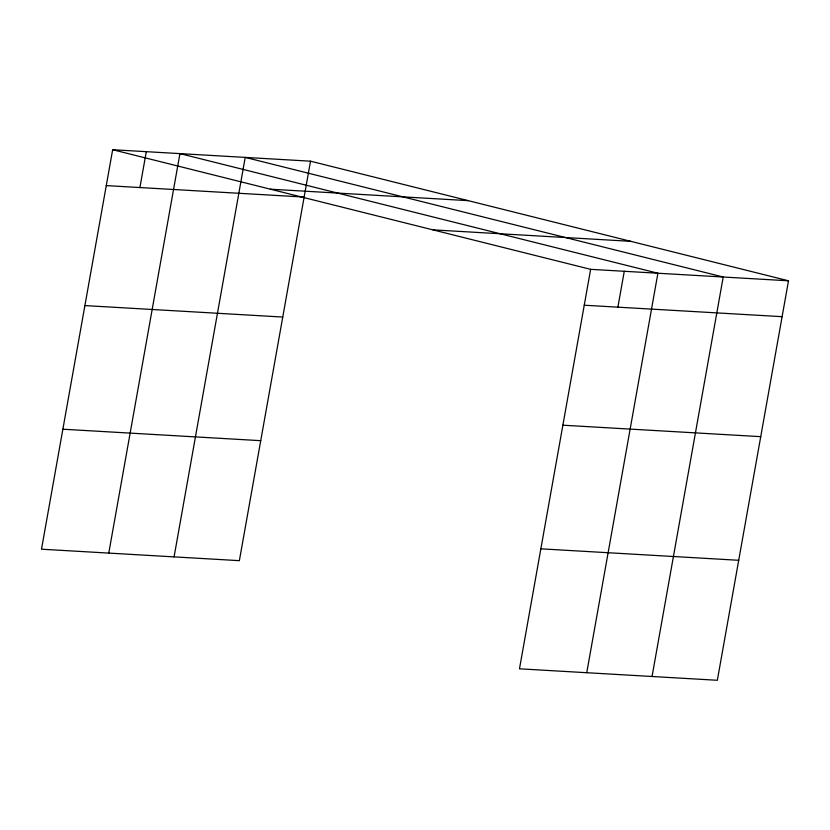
<?xml version="1.0" encoding="UTF-8"?>
<svg xmlns="http://www.w3.org/2000/svg" width="830" height="830" viewBox="0 0 830 830"><rect width="100%" height="100%" fill="white"/><g stroke="black" fill="none" stroke-linecap="round" stroke-linejoin="round"><path stroke-width="1.25" d="M310.524 161.186L112.662 149.722L41.5 549.201L239.362 560.665L310.524 161.186L788.5 280.799L717.338 680.278L519.476 668.814L590.638 269.335L788.5 280.799M139.907 187.549L146.298 151.672M108.772 553.102L179.934 153.612L657.91 273.226L586.748 672.715M174.072 556.889L245.224 157.399L723.21 277.013L652.048 676.502M617.883 307.162L624.274 271.286M270.393 189.188L468.255 200.653M106.271 185.598L304.133 197.063M432.907 229.858L630.769 241.323M584.247 305.212L782.109 316.676M84.899 305.585L282.76 317.05M562.875 425.199L760.737 436.663M62.873 429.214L260.734 440.678M540.849 548.827L738.71 560.292M112.662 149.722L590.638 269.335"/></g></svg>
